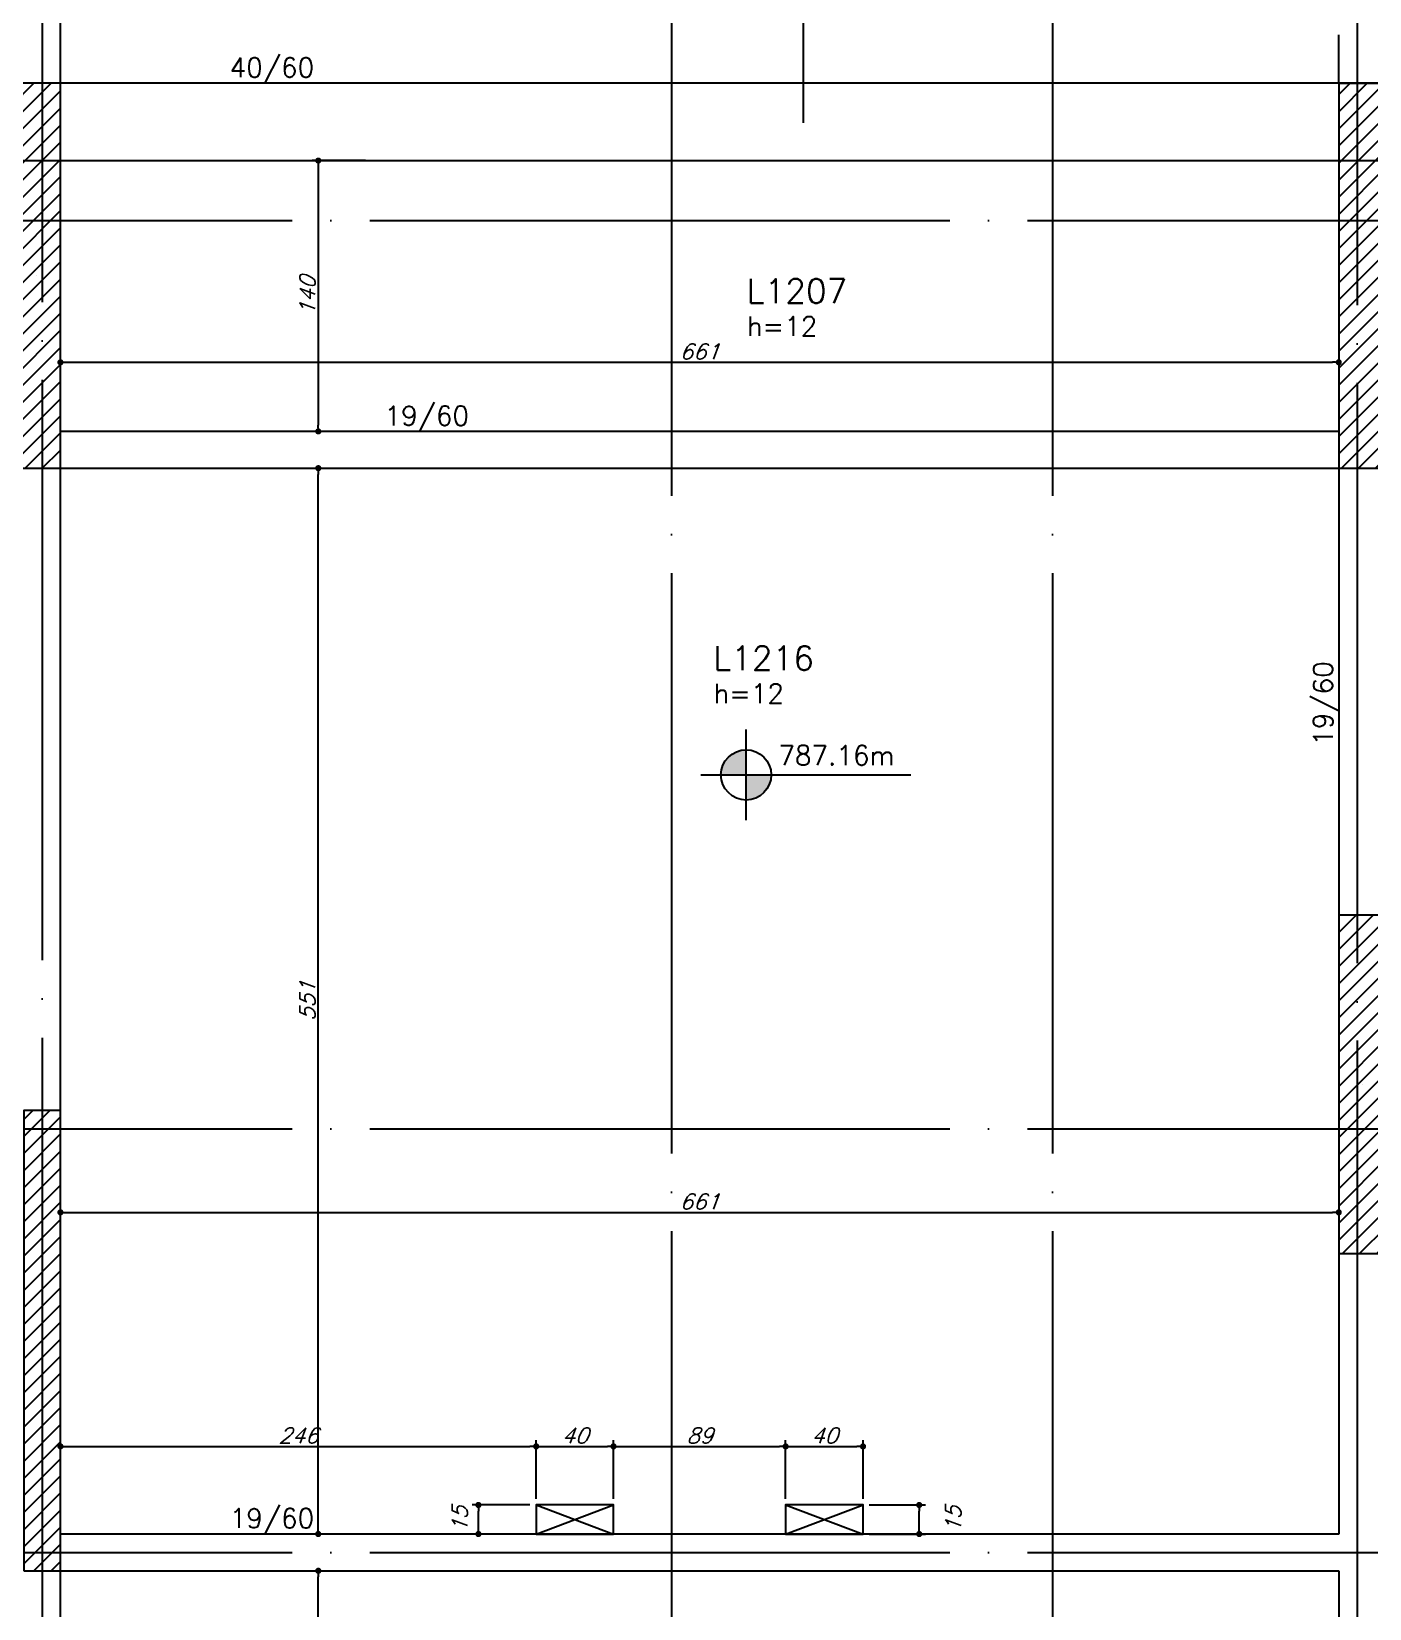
# Model space of a CAD drawing. Extents: x -4228 to 5417, y -2048 to 2452.
# Drawn here: x 600 to 1292, y 626 to 1441 of the extents above; entities that cross this region are included whole.
import ezdxf
from ezdxf.enums import TextEntityAlignment as Align

# ---------------------------------------------------------------- set-up
doc = ezdxf.new("R2010")
doc.units = 0
doc.header["$LTSCALE"] = 50
doc.header["$MEASUREMENT"] = 0
doc.linetypes.add('DASHED', pattern=[0.75, 0.5, -0.25])
doc.linetypes.add('EIXO', pattern=[6.8, 6, -0.4, 0, -0.4])
doc.layers.get('0').update_dxf_attribs({"linetype": 'CONTINUOUS'})
doc.layers.get('DEFPOINTS').update_dxf_attribs({"linetype": 'CONTINUOUS'})
for name, color, linetype in [('242', 3, 'CONTINUOUS'), ('71', 6, 'CONTINUOUS'), ('F-CORTE-INDICAÇÃO', 4, 'CONTINUOUS'), ('F-COTAS', 106, 'CONTINUOUS'), ('F-COTAS-FUROS', 50, 'CONTINUOUS'), ('F-EIXO', 12, 'EIXO'), ('F-LAJES', 3, 'CONTINUOUS'), ('F-LAJES-DIM', 2, 'CONTINUOUS'), ('F-LAJES-NOME', 4, 'CONTINUOUS'), ('F-NÍVEL-PLANTA', 2, 'CONTINUOUS'), ('F-PILARES-HACH', 174, 'CONTINUOUS'), ('F-PILARES-S', 170, 'CONTINUOUS'), ('F-TEXTO', 6, 'CONTINUOUS'), ('F-VIGAS', 3, 'CONTINUOUS'), ('F-VIGAS-DIM', 2, 'CONTINUOUS'), ('F-VÃO', 1, 'CONTINUOUS')]:
    doc.layers.add(name, color=color, linetype=linetype)
doc.styles.add('CP-TEXT-INCL', font='simplex.shx', dxfattribs={"oblique": 20})
doc.styles.add('MCP', font='simplex.shx')
doc.styles.add('ROMANS', font='simplex.shx')
doc.dimstyles.new('CP-COTAS-50', dxfattribs={"dimscale": 0.64, "dimtxt": 12.5, "dimasz": 5, "dimexe": 5, "dimexo": 5, "dimgap": 2.5, "dimtad": 1, "dimdec": 1, "dimdsep": 46, "dimtxsty": 'CP-TEXT-INCL', "dimblk1": 'DOT', "dimblk2": 'DOT', "dimsah": 1, "dimcen": 9, "dimclrd": 256, "dimclre": 256, "dimclrt": 256, "dimadec": 0, "dimazin": 0, "dimtfac": 1, "dimtdec": 1, "dimtmove": 2, "dimatfit": 3, "dimldrblk": 'DOT', "dimfxl": 0, "dimtolj": 1, "dimarcsym": 0})

# ---------------------------------------------------------------- blocks, each defined once
blk = doc.blocks.new('Nível - Planta')
at = {"layer": 'F-NÍVEL-PLANTA'}
h = blk.add_hatch(color=71, dxfattribs=at)
h.paths.add_polyline_path([(0, 0), (0, 0.26, 0.414214), (-0.26, 0)])
h.paths.add_polyline_path([(0.26, 0), (0, 0), (0, -0.26, 0.414214)])
for p, q in [((0, -0.469), (0, 0.469)), ((-0.469, 0), (1.704, 0))]:
    blk.add_line(p, q, dxfattribs=at)
blk.add_circle((0, 0), 0.26, dxfattribs=at)
at = {"layer": 'F-TEXTO', "color": 3, "style": 'MCP'}
blk.add_attdef('NÍVEL', (0.333, 0.102), '', height=0.2, dxfattribs=at)
blk = doc.blocks.new('*U44')
at = {"layer": 'F-EIXO'}
blk.add_line((0, 0), (7197, 0), dxfattribs=at)
at = {"layer": 'F-TEXTO', "style": 'ROMANS'}
blk.add_attdef('EIXO', text='', height=17.5, dxfattribs=at).set_placement((-28.2072, 0), align=Align.MIDDLE_CENTER)
blk = doc.blocks.new('*U28')
at = {"layer": 'F-EIXO'}
blk.add_line((0, 0), (7197, 0), dxfattribs=at)
at = {"layer": 'F-TEXTO', "style": 'ROMANS'}
blk.add_attdef('EIXO', text='', height=17.5, dxfattribs=at).set_placement((-28.2072, 0), align=Align.MIDDLE_CENTER)
blk = doc.blocks.new('*U22')
at = {"layer": 'F-EIXO'}
blk.add_line((0, 0), (7197, 0), dxfattribs=at)
at = {"layer": 'F-TEXTO', "style": 'ROMANS'}
blk.add_attdef('EIXO', text='', height=17.5, dxfattribs=at).set_placement((-28.2072, 0), align=Align.MIDDLE_CENTER)
blk = doc.blocks.new('*U23')
at = {"layer": 'F-EIXO'}
blk.add_line((0, 0), (7285, 0), dxfattribs=at)
at = {"layer": 'F-TEXTO', "style": 'ROMANS'}
blk.add_attdef('EIXO', text='', height=17.5, dxfattribs=at).set_placement((-28.2072, 0), align=Align.MIDDLE_CENTER)
blk = doc.blocks.new('*U20')
at = {"layer": 'F-EIXO'}
blk.add_line((0, 0), (0, -2755), dxfattribs=at)
at = {"layer": 'F-TEXTO', "style": 'ROMANS'}
blk.add_attdef('EIXO', text='', height=17.5, rotation=360, dxfattribs=at).set_placement((0, 28.2072), align=Align.MIDDLE_CENTER)
blk = doc.blocks.new('*U36')
at = {"layer": 'F-EIXO'}
blk.add_line((0, 0), (0, -2655), dxfattribs=at)
at = {"layer": 'F-TEXTO', "style": 'ROMANS'}
blk.add_attdef('EIXO', text='', height=17.5, rotation=360, dxfattribs=at).set_placement((0, 28.21), align=Align.MIDDLE_CENTER)
blk = doc.blocks.new('*U43')
at = {"layer": 'F-EIXO'}
blk.add_line((0, 0), (0, -2655), dxfattribs=at)
at = {"layer": 'F-TEXTO', "style": 'ROMANS'}
blk.add_attdef('EIXO', text='', height=17.5, rotation=360, dxfattribs=at).set_placement((0, 28.21), align=Align.MIDDLE_CENTER)
blk = doc.blocks.new('*U40')
at = {"layer": 'F-EIXO'}
blk.add_line((0, 0), (0, -2753.4852), dxfattribs=at)
at = {"layer": 'F-TEXTO', "style": 'ROMANS'}
blk.add_attdef('EIXO', text='', height=17.5, rotation=360, dxfattribs=at).set_placement((0, 28.2072), align=Align.MIDDLE_CENTER)
blk = doc.blocks.new('*U11')
at = {"layer": 'F-CORTE-INDICAÇÃO'}
for p, q in [((-100, 0), (-170, 0)), ((-80, 0), (-90, 0)), ((-70, 0), (0, 0))]:
    blk.add_line(p, q, dxfattribs=at)
blk.add_lwpolyline([(-112, 6, 0.802585), (-111.15, 9.81), (-140, 23.26), (-168.85, 9.81, 0.802585), (-168, 6)], format="xyb", close=True, dxfattribs=at)
at = {"layer": 'F-CORTE-INDICAÇÃO', "style": 'ROMANS'}
blk.add_attdef('CORTE', text='', height=15, dxfattribs=at).set_placement((-140, 35.76), align=Align.MIDDLE_CENTER)
at = {"layer": 'F-CORTE-INDICAÇÃO', "color": 2, "style": 'ROMANS'}
blk.add_attdef('FOLHA', text='', height=12, dxfattribs=at).set_placement((-140, -10), align=Align.MIDDLE_CENTER)
blk = doc.blocks.new('*U300')
at = {"layer": 'F-VÃO'}
for p, q in [((0, 0), (40, 15)), ((0, 15), (40, 0))]:
    blk.add_line(p, q, dxfattribs=at)
at = {"layer": 'F-VÃO', "color": 3}
blk.add_lwpolyline([(0, 0), (40, 0), (40, 15), (0, 15)], close=True, dxfattribs=at)
blk = doc.blocks.new('_DOT')
at = {"color": 0, "linetype": 'ByBlock'}
blk.add_line((-0.5, 0), (-1, 0), dxfattribs=at)
at = {"color": 0, "linetype": 'ByBlock', "const_width": 0.5}
blk.add_lwpolyline([(-0.25, 0, 1), (0.25, 0, 1)], format="xyb", close=True, dxfattribs=at)
blk = doc.blocks.new('*D303')
at = {"layer": 'DEFPOINTS', "color": 0, "linetype": 'Continuous', "transparency": 16777216}
for p in [(861, 709.79), (615, 697.9), (861, 679.5)]:
    blk.add_point(p, dxfattribs=at)
at = {"layer": 'F-COTAS-FUROS', "linetype": 'Continuous', "lineweight": -2, "transparency": 16777216}
for p, q in [((615, 701.1), (615, 712.99)), ((618.2, 709.79), (857.8, 709.79)), ((861, 682.7), (861, 712.99))]:
    blk.add_line(p, q, dxfattribs=at)
at = {"layer": 'F-COTAS-FUROS', "linetype": 'Continuous', "lineweight": -2, "transparency": 16777216, "xscale": 3.2, "yscale": 3.2, "zscale": 3.2, "rotation": 180}
blk.add_blockref('_DOT', (615, 709.79), dxfattribs=at)
at = {"layer": 'F-COTAS-FUROS', "linetype": 'Continuous', "lineweight": -2, "transparency": 16777216, "xscale": 3.2, "yscale": 3.2, "zscale": 3.2}
blk.add_blockref('_DOT', (861, 709.79), dxfattribs=at)
at = {"layer": 'F-COTAS-FUROS', "linetype": 'Continuous', "transparency": 16777216, "insert": (738, 715.39), "char_height": 8, "attachment_point": 5, "style": 'CP-TEXT-INCL'}
blk.add_mtext('\\A1;246', dxfattribs=at)
blk = doc.blocks.new('*D304')
at = {"layer": 'DEFPOINTS', "color": 0, "linetype": 'Continuous', "transparency": 16777216}
for p in [(901, 709.79), (861, 679.5), (901, 679.5)]:
    blk.add_point(p, dxfattribs=at)
at = {"layer": 'F-COTAS-FUROS', "linetype": 'Continuous', "lineweight": -2, "transparency": 16777216}
for p, q in [((861, 682.7), (861, 712.99)), ((864.2, 709.79), (897.8, 709.79)), ((901, 682.7), (901, 712.99))]:
    blk.add_line(p, q, dxfattribs=at)
at = {"layer": 'F-COTAS-FUROS', "linetype": 'Continuous', "lineweight": -2, "transparency": 16777216, "xscale": 3.2, "yscale": 3.2, "zscale": 3.2, "rotation": 180}
blk.add_blockref('_DOT', (861, 709.79), dxfattribs=at)
at = {"layer": 'F-COTAS-FUROS', "linetype": 'Continuous', "lineweight": -2, "transparency": 16777216, "xscale": 3.2, "yscale": 3.2, "zscale": 3.2}
blk.add_blockref('_DOT', (901, 709.79), dxfattribs=at)
at = {"layer": 'F-COTAS-FUROS', "linetype": 'Continuous', "transparency": 16777216, "insert": (881, 715.39), "char_height": 8, "attachment_point": 5, "style": 'CP-TEXT-INCL'}
blk.add_mtext('\\A1;40', dxfattribs=at)
blk = doc.blocks.new('*D305')
at = {"layer": 'DEFPOINTS', "color": 0, "linetype": 'Continuous', "transparency": 16777216}
for p in [(990, 709.79), (901, 679.5), (990, 679.5)]:
    blk.add_point(p, dxfattribs=at)
at = {"layer": 'F-COTAS-FUROS', "linetype": 'Continuous', "lineweight": -2, "transparency": 16777216}
for p, q in [((901, 682.7), (901, 712.99)), ((904.2, 709.79), (986.8, 709.79)), ((990, 682.7), (990, 712.99))]:
    blk.add_line(p, q, dxfattribs=at)
at = {"layer": 'F-COTAS-FUROS', "linetype": 'Continuous', "lineweight": -2, "transparency": 16777216, "xscale": 3.2, "yscale": 3.2, "zscale": 3.2, "rotation": 180}
blk.add_blockref('_DOT', (901, 709.79), dxfattribs=at)
at = {"layer": 'F-COTAS-FUROS', "linetype": 'Continuous', "lineweight": -2, "transparency": 16777216, "xscale": 3.2, "yscale": 3.2, "zscale": 3.2}
blk.add_blockref('_DOT', (990, 709.79), dxfattribs=at)
at = {"layer": 'F-COTAS-FUROS', "linetype": 'Continuous', "transparency": 16777216, "insert": (945.5, 715.39), "char_height": 8, "attachment_point": 5, "style": 'CP-TEXT-INCL'}
blk.add_mtext('\\A1;89', dxfattribs=at)
blk = doc.blocks.new('*D306')
at = {"layer": 'DEFPOINTS', "color": 0, "linetype": 'Continuous', "transparency": 16777216}
for p in [(1030, 709.79), (990, 679.5), (1030, 679.5)]:
    blk.add_point(p, dxfattribs=at)
at = {"layer": 'F-COTAS-FUROS', "linetype": 'Continuous', "lineweight": -2, "transparency": 16777216}
for p, q in [((990, 682.7), (990, 712.99)), ((993.2, 709.79), (1026.8, 709.79)), ((1030, 682.7), (1030, 712.99))]:
    blk.add_line(p, q, dxfattribs=at)
at = {"layer": 'F-COTAS-FUROS', "linetype": 'Continuous', "lineweight": -2, "transparency": 16777216, "xscale": 3.2, "yscale": 3.2, "zscale": 3.2, "rotation": 180}
blk.add_blockref('_DOT', (990, 709.79), dxfattribs=at)
at = {"layer": 'F-COTAS-FUROS', "linetype": 'Continuous', "lineweight": -2, "transparency": 16777216, "xscale": 3.2, "yscale": 3.2, "zscale": 3.2}
blk.add_blockref('_DOT', (1030, 709.79), dxfattribs=at)
at = {"layer": 'F-COTAS-FUROS', "linetype": 'Continuous', "transparency": 16777216, "insert": (1010, 715.39), "char_height": 8, "attachment_point": 5, "style": 'CP-TEXT-INCL'}
blk.add_mtext('\\A1;40', dxfattribs=at)
blk = doc.blocks.new('*D307')
at = {"layer": 'DEFPOINTS', "color": 0, "linetype": 'Continuous', "transparency": 16777216}
for p in [(831.11, 679.5), (861, 679.5), (861, 664.5)]:
    blk.add_point(p, dxfattribs=at)
at = {"layer": 'F-COTAS-FUROS', "linetype": 'Continuous', "lineweight": -2, "transparency": 16777216}
for p, q in [((857.8, 679.5), (827.91, 679.5)), ((831.11, 667.7), (831.11, 676.3)), ((857.8, 664.5), (827.91, 664.5))]:
    blk.add_line(p, q, dxfattribs=at)
at = {"layer": 'F-COTAS-FUROS', "linetype": 'Continuous', "lineweight": -2, "transparency": 16777216, "xscale": 3.2, "yscale": 3.2, "zscale": 3.2}
for p, rotation in [((831.11, 679.5), 90), ((831.11, 664.5), 270)]:
    blk.add_blockref('_DOT', p, dxfattribs=dict(at, rotation=rotation))
at = {"layer": 'F-COTAS-FUROS', "linetype": 'Continuous', "transparency": 16777216, "insert": (821.51, 672), "char_height": 8, "attachment_point": 5, "rotation": 90, "style": 'CP-TEXT-INCL'}
blk.add_mtext('\\A1;15', dxfattribs=at)
blk = doc.blocks.new('*D308')
at = {"layer": 'DEFPOINTS', "color": 0, "linetype": 'Continuous', "transparency": 16777216}
for p in [(1030, 679.5), (1059.08, 679.5), (1030, 664.5)]:
    blk.add_point(p, dxfattribs=at)
at = {"layer": 'F-COTAS-FUROS', "linetype": 'Continuous', "lineweight": -2, "transparency": 16777216}
for p, q in [((1033.2, 679.5), (1062.28, 679.5)), ((1059.08, 667.7), (1059.08, 676.3)), ((1033.2, 664.5), (1062.28, 664.5))]:
    blk.add_line(p, q, dxfattribs=at)
at = {"layer": 'F-COTAS-FUROS', "linetype": 'Continuous', "lineweight": -2, "transparency": 16777216, "xscale": 3.2, "yscale": 3.2, "zscale": 3.2}
for p, rotation in [((1059.08, 679.5), 90), ((1059.08, 664.5), 270)]:
    blk.add_blockref('_DOT', p, dxfattribs=dict(at, rotation=rotation))
at = {"layer": 'F-COTAS-FUROS', "linetype": 'Continuous', "transparency": 16777216, "insert": (1076.68, 672), "char_height": 8, "attachment_point": 5, "rotation": 90, "style": 'CP-TEXT-INCL'}
blk.add_mtext('\\A1;15', dxfattribs=at)
blk = doc.blocks.new('*D339')
at = {"layer": 'DEFPOINTS', "color": 0, "linetype": 'Continuous', "transparency": 16777216}
for p in [(748.33, 645.5), (748.33, 645.5), (748.33, 493.5)]:
    blk.add_point(p, dxfattribs=at)
at = {"layer": 'F-COTAS', "linetype": 'Continuous', "lineweight": -2, "transparency": 16777216}
blk.add_line((748.33, 496.7), (748.33, 642.3), dxfattribs=at)
at = {"layer": 'F-COTAS', "linetype": 'Continuous', "lineweight": -2, "transparency": 16777216, "xscale": 3.2, "yscale": 3.2, "zscale": 3.2}
for p, rotation in [((748.33, 645.5), 90), ((748.33, 493.5), 270)]:
    blk.add_blockref('_DOT', p, dxfattribs=dict(at, rotation=rotation))
at = {"layer": 'F-COTAS', "linetype": 'Continuous', "transparency": 16777216, "insert": (742.73, 569.5), "char_height": 8, "attachment_point": 5, "rotation": 90, "style": 'CP-TEXT-INCL'}
blk.add_mtext('\\A1;152', dxfattribs=at)
blk = doc.blocks.new('*D340')
at = {"layer": 'DEFPOINTS', "color": 0, "linetype": 'Continuous', "transparency": 16777216}
for p in [(748.33, 1215.5), (748.33, 1215.5), (748.33, 664.5)]:
    blk.add_point(p, dxfattribs=at)
at = {"layer": 'F-COTAS', "linetype": 'Continuous', "lineweight": -2, "transparency": 16777216}
blk.add_line((748.33, 667.7), (748.33, 1212.3), dxfattribs=at)
at = {"layer": 'F-COTAS', "linetype": 'Continuous', "lineweight": -2, "transparency": 16777216, "xscale": 3.2, "yscale": 3.2, "zscale": 3.2}
for p, rotation in [((748.33, 1215.5), 90), ((748.33, 664.5), 270)]:
    blk.add_blockref('_DOT', p, dxfattribs=dict(at, rotation=rotation))
at = {"layer": 'F-COTAS', "linetype": 'Continuous', "transparency": 16777216, "insert": (742.73, 940), "char_height": 8, "attachment_point": 5, "rotation": 90, "style": 'CP-TEXT-INCL'}
blk.add_mtext('\\A1;551', dxfattribs=at)
blk = doc.blocks.new('*D441')
at = {"layer": 'DEFPOINTS', "color": 0, "linetype": 'Continuous', "transparency": 16777216}
for p in [(615, 830.78), (1276, 830.78), (1276, 830.78)]:
    blk.add_point(p, dxfattribs=at)
at = {"layer": 'F-COTAS', "linetype": 'Continuous', "lineweight": -2, "transparency": 16777216}
blk.add_line((618.2, 830.78), (1272.8, 830.78), dxfattribs=at)
at = {"layer": 'F-COTAS', "linetype": 'Continuous', "lineweight": -2, "transparency": 16777216, "xscale": 3.2, "yscale": 3.2, "zscale": 3.2, "rotation": 180}
blk.add_blockref('_DOT', (615, 830.78), dxfattribs=at)
at = {"layer": 'F-COTAS', "linetype": 'Continuous', "lineweight": -2, "transparency": 16777216, "xscale": 3.2, "yscale": 3.2, "zscale": 3.2}
blk.add_blockref('_DOT', (1276, 830.78), dxfattribs=at)
at = {"layer": 'F-COTAS', "linetype": 'Continuous', "transparency": 16777216, "insert": (945.5, 836.38), "char_height": 8, "attachment_point": 5, "style": 'CP-TEXT-INCL'}
blk.add_mtext('\\A1;661', dxfattribs=at)
blk = doc.blocks.new('*D452')
at = {"layer": 'DEFPOINTS', "color": 0, "linetype": 'Continuous', "transparency": 16777216}
for p in [(615, 1270.21), (1276, 1270.21), (1276, 1270.21)]:
    blk.add_point(p, dxfattribs=at)
at = {"layer": 'F-COTAS', "linetype": 'Continuous', "lineweight": -2, "transparency": 16777216}
blk.add_line((618.2, 1270.21), (1272.8, 1270.21), dxfattribs=at)
at = {"layer": 'F-COTAS', "linetype": 'Continuous', "lineweight": -2, "transparency": 16777216, "xscale": 3.2, "yscale": 3.2, "zscale": 3.2, "rotation": 180}
blk.add_blockref('_DOT', (615, 1270.21), dxfattribs=at)
at = {"layer": 'F-COTAS', "linetype": 'Continuous', "lineweight": -2, "transparency": 16777216, "xscale": 3.2, "yscale": 3.2, "zscale": 3.2}
blk.add_blockref('_DOT', (1276, 1270.21), dxfattribs=at)
at = {"layer": 'F-COTAS', "linetype": 'Continuous', "transparency": 16777216, "insert": (945.5, 1275.81), "char_height": 8, "attachment_point": 5, "style": 'CP-TEXT-INCL'}
blk.add_mtext('\\A1;661', dxfattribs=at)
blk = doc.blocks.new('*D460')
at = {"layer": 'DEFPOINTS', "color": 0, "linetype": 'Continuous', "transparency": 16777216}
for p in [(775.92, 1374.5), (748.33, 1234.5), (775.92, 1234.5)]:
    blk.add_point(p, dxfattribs=at)
at = {"layer": 'F-COTAS', "linetype": 'Continuous', "lineweight": -2, "transparency": 16777216}
for p, q in [((772.72, 1374.5), (745.13, 1374.5)), ((748.33, 1371.3), (748.33, 1237.7)), ((772.72, 1234.5), (745.13, 1234.5))]:
    blk.add_line(p, q, dxfattribs=at)
at = {"layer": 'F-COTAS', "linetype": 'Continuous', "lineweight": -2, "transparency": 16777216, "xscale": 3.2, "yscale": 3.2, "zscale": 3.2}
for p, rotation in [((748.33, 1374.5), 90), ((748.33, 1234.5), 270)]:
    blk.add_blockref('_DOT', p, dxfattribs=dict(at, rotation=rotation))
at = {"layer": 'F-COTAS', "linetype": 'Continuous', "transparency": 16777216, "insert": (742.73, 1304.5), "char_height": 8, "attachment_point": 5, "rotation": 90, "style": 'CP-TEXT-INCL'}
blk.add_mtext('\\A1;140', dxfattribs=at)

msp = doc.modelspace()

# ---------------------------------------------------------------- hatches: boundary and pattern name
at = {"layer": 'F-PILARES-HACH', "linetype": 'Continuous'}
h = msp.add_hatch(dxfattribs=at)
h.set_pattern_fill('ANSI31', color=256, scale=50, style=0)
h.paths.add_polyline_path([(590, 1215.5), (615, 1215.5), (615, 1414.5), (590, 1414.5)], flags=16)
h = msp.add_hatch(dxfattribs=at)
h.set_pattern_fill('ANSI31', color=256, scale=50, style=0)
h.paths.add_polyline_path([(1276, 1215.5), (1301, 1215.5), (1301, 1414.5), (1276, 1414.5)], flags=16)
h = msp.add_hatch(dxfattribs=at)
h.set_pattern_fill('ANSI31', color=256, scale=50, style=0)
h.paths.add_polyline_path([(1276, 809.5), (1301, 809.5), (1301, 984.5), (1276, 984.5)], flags=16)
h = msp.add_hatch(dxfattribs=at)
h.set_pattern_fill('ANSI31', color=256, scale=50, style=0)
h.paths.add_polyline_path([(596, 645.5), (615, 645.5), (615, 883.5), (596, 883.5)], flags=16)

# ---------------------------------------------------------------- linework, layer by layer
at = {"layer": '242', "linetype": 'Continuous'}
for p, q in [((602.5, 1315), (602.5, 1315)), ((1288.5, 1315), (1288.5, 1315)), ((1288.5, 897), (1288.5, 897)), ((605.5, 764.5), (605.5, 764.5))]:
    msp.add_line(p, q, dxfattribs=at)
at = {"layer": '71', "color": 1, "linetype": 'DASHED'}
for p, q in [((615, 1414.5), (615, 1454.5)), ((1276, 1414.5), (1276, 1454.5)), ((615, 1414.5), (-3450, 1414.5)), ((1276, 1414.5), (3259.5, 1414.5))]:
    msp.add_line(p, q, dxfattribs=at)
at = {"layer": 'F-LAJES', "linetype": 'Continuous'}
msp.add_line((615, 1415), (615, 1454.5), dxfattribs=at)
at = {"layer": 'F-PILARES-S', "linetype": 'Continuous'}
for points in [[(590, 1215.5), (615, 1215.5), (615, 1414.5), (590, 1414.5), (590, 1215.5)], [(1276, 1215.5), (1301, 1215.5), (1301, 1414.5), (1276, 1414.5), (1276, 1215.5)], [(1276, 809.5), (1301, 809.5), (1301, 984.5), (1276, 984.5), (1276, 809.5)], [(596, 645.5), (615, 645.5), (615, 883.5), (596, 883.5), (596, 645.5)]]:
    msp.add_lwpolyline(points, dxfattribs=at)
at = {"layer": 'F-VIGAS'}
for points in [[(1276, 1414.5), (615, 1414.5)], [(615, 1374.5), (1276, 1374.5)], [(1276, 1234.5), (615, 1234.5)], [(615, 883.5), (615, 1215.5)], [(615, 1215.5), (1276, 1215.5)], [(1276, 1215.5), (1276, 984.5)], [(1276, 809.5), (1276, 664.5)], [(1276, 664.5), (615, 664.5)], [(615, 493.5), (615, 645.5)], [(615, 645.5), (1276, 645.5)], [(1276, 645.5), (1276, 493.5)]]:
    msp.add_lwpolyline(points, dxfattribs=at)

# ---------------------------------------------------------------- block references
at = {"layer": 'F-CORTE-INDICAÇÃO', "linetype": 'Continuous'}
ref = msp.add_blockref('*U11', (998.974, 1394.032), dxfattribs=dict(at, xscale=-1, rotation=90))
ref.add_attrib('FOLHA', 'FL.0011', dxfattribs={"color": 2, "height": 12, "rotation": 90, "style": 'ROMANS'}).set_placement((1008.974, 1534.032), align=Align.MIDDLE_CENTER)
ref.add_attrib('CORTE', 'A', dxfattribs={"height": 15, "rotation": 90, "style": 'ROMANS'}).set_placement((963.211, 1534.032), align=Align.MIDDLE_CENTER)
at = {"layer": 'F-EIXO', "linetype": 'Continuous'}
for name, p in [('*U20', (605.5, 1941.357)), ('*U40', (1285.5, 1939.842)), ('*U36', (931, 1841.357)), ('*U43', (1128, 1841.357)), ('*U23', (-3734.274, 1374.5)), ('*U22', (-3646.32, 1343.5)), ('*U28', (-3646.32, 874)), ('*U44', (-3646.32, 655))]:
    msp.add_blockref(name, p, dxfattribs=at)
at = {"layer": 'F-NÍVEL-PLANTA', "linetype": 'Continuous', "xscale": 50, "yscale": 50, "zscale": 50}
msp.add_blockref('Nível - Planta', (969.568, 1056.943), dxfattribs=at).add_auto_attribs({'NÍVEL': '787.16m'})
at = {"layer": 'F-VÃO', "linetype": 'Continuous'}
for p in [(861, 664.5), (990, 664.5)]:
    msp.add_blockref('*U300', p, dxfattribs=at)

# ---------------------------------------------------------------- texts
at = {"layer": 'F-LAJES-DIM', "linetype": 'Continuous', "style": 'MCP'}
for p in [(969.94, 1283.839), (952.698, 1094.034)]:
    msp.add_text('h=12', height=10, dxfattribs=at).set_placement(p)
at = {"layer": 'F-LAJES-NOME', "linetype": 'Continuous', "style": 'MCP'}
for s, p in [('L1207', (969.94, 1300.839)), ('L1216', (952.698, 1111.034))]:
    msp.add_text(s, height=12.5, dxfattribs=at).set_placement(p)
at = {"layer": 'F-VIGAS-DIM', "linetype": 'Continuous', "style": 'MCP'}
for s, p in [('40/60', (702.5, 1417.625)), ('19/60', (782.571, 1237.625)), ('19/60', (702.5, 667.625))]:
    msp.add_text(s, height=10, dxfattribs=at).set_placement(p)
msp.add_text('19/60', height=10, rotation=90, dxfattribs=at).set_placement((1272.875, 1072))

# ---------------------------------------------------------------- dimensions: what is measured, and where the dimension line sits
at = {"layer": 'F-COTAS', "linetype": 'Continuous'}
for base, p1, p2, angle, picture, middle in [((748.326, 1234.5), (775.922, 1374.5), (775.922, 1234.5), 90, '*D460', (742.726, 1304.5)), ((1276, 1270.208), (615, 1270.208), (1276, 1270.208), 180, '*D452', (945.5, 1275.808)), ((748.326, 1215.5), (748.326, 664.5), (748.326, 1215.5), 270, '*D340', (742.726, 940)), ((1276, 830.776), (615, 830.776), (1276, 830.776), 180, '*D441', (945.5, 836.376)), ((748.326, 645.5), (748.326, 493.5), (748.326, 645.5), 270, '*D339', (742.726, 569.5))]:
    dim = msp.add_linear_dim(base=base, p1=p1, p2=p2, angle=angle, dimstyle='CP-COTAS-50', override={"dimfxl": 7.5}, dxfattribs=at)
    dim.commit()
    dim.dimension.update_dxf_attribs({"geometry": picture, "text_midpoint": middle})
at = {"layer": 'F-COTAS-FUROS', "linetype": 'Continuous'}
for base, p1, p2, picture, middle in [((861, 709.79), (615, 697.899), (861, 679.5), '*D303', (738, 715.39)), ((901, 709.79), (861, 679.5), (901, 679.5), '*D304', (881, 715.39)), ((990, 709.79), (901, 679.5), (990, 679.5), '*D305', (945.5, 715.39)), ((1030, 709.79), (990, 679.5), (1030, 679.5), '*D306', (1010, 715.39))]:
    dim = msp.add_linear_dim(base=base, p1=p1, p2=p2, dimstyle='CP-COTAS-50', override={"dimdec": 0, "dimfxl": 7.5}, dxfattribs=at)
    dim.commit()
    dim.dimension.update_dxf_attribs({"geometry": picture, "text_midpoint": middle})
for base, p1, p2, picture, middle in [((831.109, 679.5), (861, 664.5), (861, 679.5), '*D307', (821.509, 672)), ((1059.078, 679.5), (1030, 664.5), (1030, 679.5), '*D308', (1076.678, 672))]:
    dim = msp.add_linear_dim(base=base, p1=p1, p2=p2, angle=90, dimstyle='CP-COTAS-50', override={"dimdec": 0, "dimfxl": 7.5}, dxfattribs=at)
    dim.commit()
    dim.dimension.update_dxf_attribs({"geometry": picture, "text_midpoint": middle})

doc.saveas('drawing.dxf')
